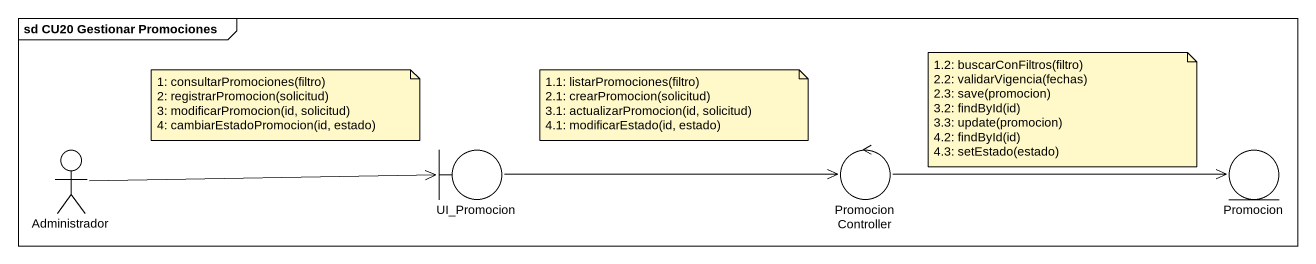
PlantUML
@startuml
mainframe sd CU20 Gestionar Promociones
actor Administrador
boundary UI_Promocion
control PromocionController
entity Promocion
Administrador -right-> UI_Promocion
UI_Promocion -right-> PromocionController
PromocionController -right-> Promocion
note as N1
  1.2: buscarConFiltros(filtro)
  2.2: validarVigencia(fechas)
  2.3: save(promocion)
  3.2: findById(id)
  3.3: update(promocion)
  4.2: findById(id)
  4.3: setEstado(estado)
end note
note as N2
  1: consultarPromociones(filtro)
  2: registrarPromocion(solicitud)
  3: modificarPromocion(id, solicitud)
  4: cambiarEstadoPromocion(id, estado)
end note
note as N3
  1.1: listarPromociones(filtro)
  2.1: crearPromocion(solicitud)
  3.1: actualizarPromocion(id, solicitud)
  4.1: modificarEstado(id, estado)
end note
@enduml
